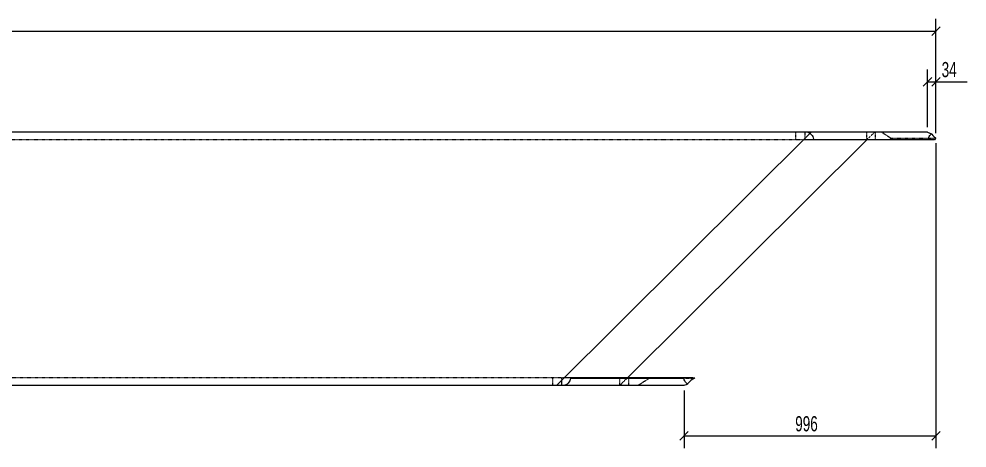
# Model space of a CAD drawing. Header units: millimetres. Extents: x 48 to 11980, y 100 to 8500.
# Drawn here: x 6014 to 9764, y 3042 to 4738 of the extents above; entities that cross this region are included whole.
import ezdxf

# ---------------------------------------------------------------- set-up
doc = ezdxf.new("R2010")
doc.units = ezdxf.units.MM
doc.linetypes.add('XKITLINE00', pattern=[0])
doc.linetypes.add('XKITLINE04', pattern=[3, 0.5, -0.5, 0.5, -0.5, 0.5, -0.5])
doc.layers.add('Part', color=2, linetype='Continuous', lineweight=0)
doc.layers.add('Z-DIMENSIONS', color=1, linetype='Continuous', lineweight=0)
doc.styles.add('romsim', font='ARIAL.TTF')

# ---------------------------------------------------------------- blocks, each defined once
blk = doc.blocks.new('*A2')
at = {"layer": 'Part', "color": 4, "linetype": 'XKITLINE00', "lineweight": 0}
for p, q in [((9147.6, 4290), (1360, 4290)), ((9147.6, 4290), (8141.2, 3290)), ((9143, 4285.3), (9143, 4285.4)), ((9143, 4285.3), (9147.2, 4281.7)), ((9147.2, 4281.7), (9150.8, 4277.6)), ((9607.3, 4290), (9147.6, 4290)), ((9150.8, 4277.6), (9153.6, 4272.9)), ((9607.3, 4290), (9623.2, 4284.2)), ((9613.9, 4272.9), (9616.8, 4277.5)), ((9616.8, 4277.5), (9620.3, 4281.7)), ((9620.3, 4281.7), (9623.2, 4284.2)), ((9623.2, 4284.2), (9624.5, 4282.5)), ((9624.5, 4282.5), (9629.2, 4277.3)), ((9629.2, 4277.3), (9634.3, 4272.4)), ((9367.3, 4260), (8421.3, 3320)), ((9610.5, 4260), (9117.4, 4260)), ((9122.4, 4265), (9122.4, 4260)), ((9153.6, 4272.9), (9155.7, 4267.8)), ((9155.7, 4267.8), (9157, 4262.5)), ((9157, 4262.5), (9157.1, 4262)), ((9157.1, 4262), (9610.5, 4262)), ((9157.1, 4260), (9157.1, 4262)), ((9610.5, 4262.5), (9611.8, 4267.8)), ((9610.5, 4262), (9610.5, 4262.5)), ((9610.5, 4260), (9610.5, 4262)), ((9635.4, 4260), (9610.5, 4260)), ((9611.8, 4267.8), (9613.9, 4272.9)), ((9634.3, 4272.4), (9639.6, 4268)), ((9639.6, 4265.4), (9635.4, 4260)), ((9639.6, 4268), (9641, 4267)), ((9641, 4267), (9639.6, 4265.4)), ((8161.2, 3290), (8161.2, 3309.9)), ((8172, 3320), (8171.4, 3320)), ((8644.2, 3320), (8172, 3320)), ((8189.5, 3302.4), (8185.9, 3298.3)), ((8192.4, 3307.1), (8189.5, 3302.4)), ((8194.5, 3312.2), (8192.4, 3307.1)), ((8195.8, 3317.5), (8194.5, 3312.2)), ((8195.8, 3320), (8195.8, 3318)), ((8195.8, 3318), (8644.2, 3318)), ((8195.8, 3318), (8195.8, 3317.5)), ((8644.3, 3320), (8644.2, 3320)), ((8644.2, 3318), (8644.2, 3320)), ((8644.3, 3317.5), (8644.2, 3318)), ((8673.4, 3320), (8644.3, 3320)), ((8645.6, 3312.2), (8644.3, 3317.5)), ((8647.7, 3307.1), (8645.6, 3312.2)), ((8650.5, 3302.4), (8647.7, 3307.1)), ((8654.1, 3298.3), (8650.5, 3302.4)), ((8663, 3300.5), (8658.3, 3295.3)), ((8668, 3305.4), (8663, 3300.5)), ((8673.4, 3309.8), (8668, 3305.4)), ((8673.4, 3320), (8687.6, 3320)), ((8678.8, 3313.6), (8673.4, 3309.8)), ((8678.8, 3313.6), (8678.8, 3320)), ((8685.6, 3318), (8678.8, 3313.6)), ((8687.6, 3320), (8685.6, 3318)), ((1360, 3290), (8644.6, 3290)), ((8177.1, 3291.8), (8172.7, 3290)), ((8181.8, 3294.7), (8177.1, 3291.8)), ((8185.9, 3298.3), (8181.8, 3294.7)), ((8644.6, 3290), (8658, 3294.9)), ((8658, 3294.9), (8654.1, 3298.3)), ((8658.3, 3295.3), (8658, 3294.9))]:
    blk.add_line(p, q, dxfattribs=at)
at = {"layer": 'Part', "color": 7, "linetype": 'XKITLINE04', "lineweight": 0}
for p, q in [((9147.6, 4290), (9087.4, 4290)), ((9087.4, 4260), (9087.4, 4290)), ((9122.4, 4290), (9122.4, 4265)), ((9133.3, 4290), (9138.3, 4288.2)), ((9143, 4285.4), (9138.3, 4288.2)), ((9397.5, 4290), (9367.3, 4260)), ((9367.3, 4260), (9367.3, 4290)), ((9402.3, 4260), (9402.3, 4290)), ((9427.4, 4290), (9463.1, 4267)), ((9157.1, 4260), (1360, 4260)), ((9456.1, 4260), (9463.1, 4267)), ((9463.1, 4267), (9641, 4267)), ((9634.3, 4260), (9610.5, 4260)), ((8171.4, 3320), (1360, 3320)), ((8126.2, 3290), (8126.2, 3320)), ((8161.2, 3309.9), (8161.2, 3320)), ((8391.1, 3290), (8391.1, 3320)), ((8421.3, 3320), (8391.1, 3290)), ((8426.1, 3290), (8426.1, 3320)), ((8508, 3318), (8464.6, 3290)), ((8510, 3320), (8508, 3318)), ((8644.2, 3318), (8685.6, 3318)), ((8678.8, 3320), (8673.4, 3320))]:
    blk.add_line(p, q, dxfattribs=at)
blk = doc.blocks.new('*A13')
at = {"layer": 'Z-DIMENSIONS', "color": 3, "linetype": 'XKITLINE00', "lineweight": 0}
for p, q in [((9641, 4287), (9641, 4738)), ((1360, 4690), (9641, 4690)), ((9658, 4707), (9624.1, 4673))]:
    blk.add_line(p, q, dxfattribs=at)
at = {"layer": 'Z-DIMENSIONS', "color": 7}
blk.add_point((9641, 4690), dxfattribs=at)
blk = doc.blocks.new('*A14')
at = {"layer": 'Z-DIMENSIONS', "color": 3, "linetype": 'XKITLINE00', "lineweight": 0}
for p, q in [((9641, 4247), (9641, 3042)), ((8644.6, 3270), (8644.6, 3042)), ((8661.5, 3107), (8627.6, 3073)), ((8644.6, 3090), (9641, 3090)), ((9658, 3107), (9624.1, 3073))]:
    blk.add_line(p, q, dxfattribs=at)
at = {"layer": 'Z-DIMENSIONS', "color": 7}
for p in [(8644.6, 3090), (9641, 3090)]:
    blk.add_point(p, dxfattribs=at)
at = {"layer": 'Z-DIMENSIONS', "color": 7, "style": 'romsim', "width": 0.6375}
blk.add_text('996', height=60, dxfattribs=at).set_placement((9084.4, 3108))
blk = doc.blocks.new('*A15')
at = {"layer": 'Z-DIMENSIONS', "color": 3, "linetype": 'XKITLINE00', "lineweight": 0}
for p, q in [((9607.3, 4310), (9607.3, 4538)), ((9641, 4287), (9641, 4538)), ((9624.3, 4507), (9590.3, 4473)), ((9658, 4507), (9624.1, 4473)), ((9607.3, 4490), (9641, 4490)), ((9641, 4490), (9764, 4490)), ((9641, 4490), (9764, 4490))]:
    blk.add_line(p, q, dxfattribs=at)
at = {"layer": 'Z-DIMENSIONS', "color": 7}
for p in [(9607.3, 4490), (9641, 4490)]:
    blk.add_point(p, dxfattribs=at)
at = {"layer": 'Z-DIMENSIONS', "color": 7, "style": 'romsim', "width": 0.6375}
blk.add_text('34', height=60, dxfattribs=at).set_placement((9663.5, 4508))

msp = doc.modelspace()

# ---------------------------------------------------------------- block references
at = {"lineweight": 0}
for name in ['*A13', '*A15', '*A2', '*A14']:
    msp.add_blockref(name, (0, 0), dxfattribs=at)

doc.saveas('drawing.dxf')
